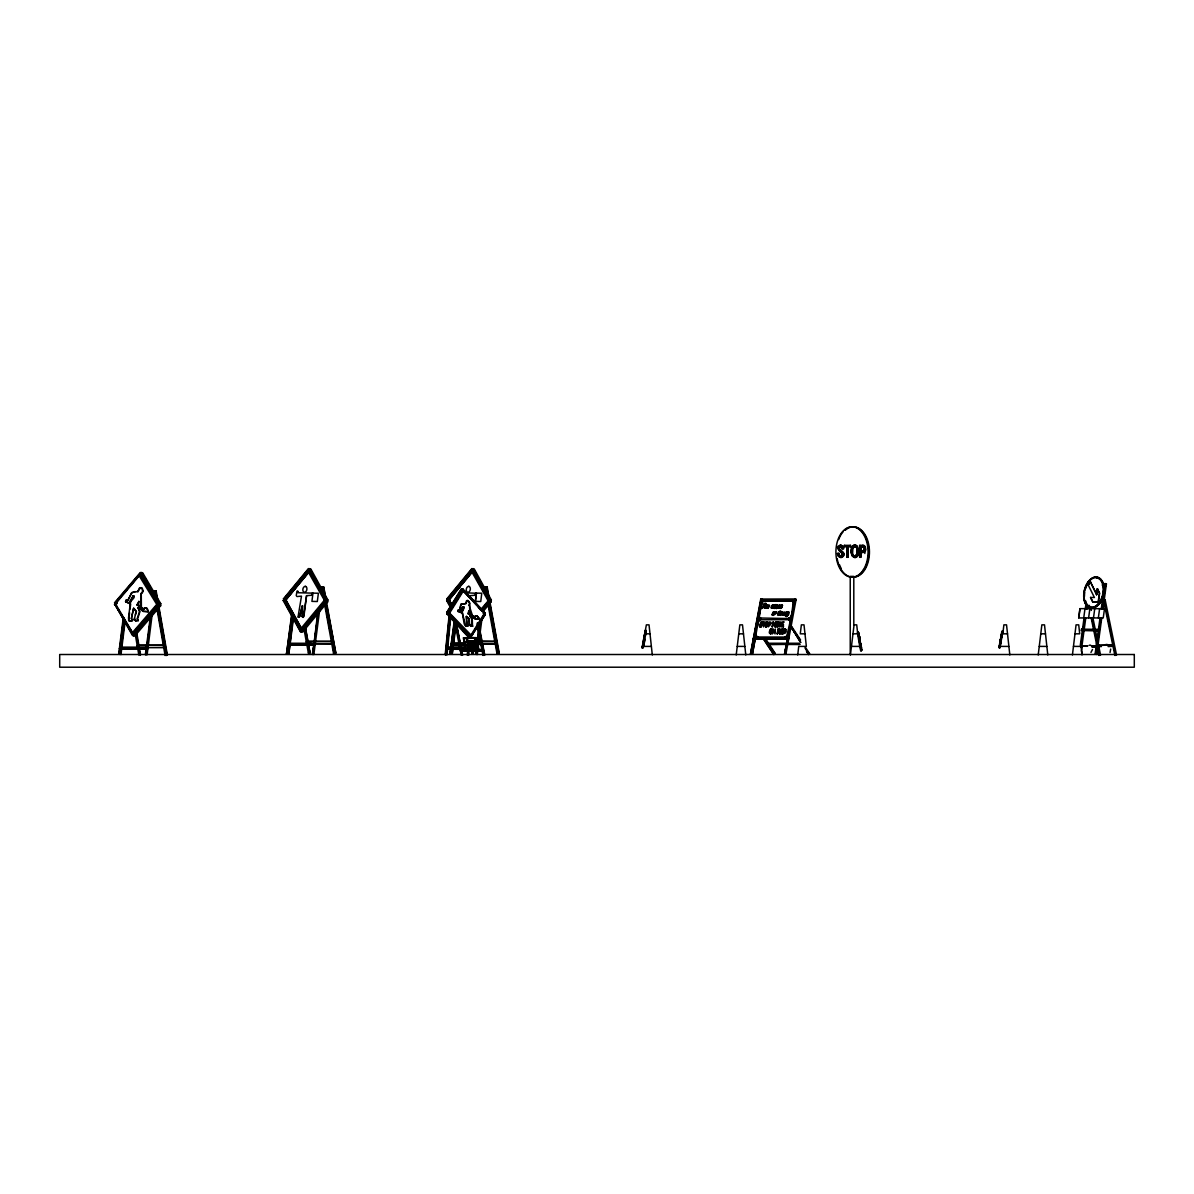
<?xml version="1.0" encoding="UTF-8"?>
<svg xmlns="http://www.w3.org/2000/svg" width="1194" height="1194" viewBox="0 0 1194 1194"><rect width="100%" height="100%" fill="white"/><g stroke="black" fill="none" stroke-linecap="round" stroke-linejoin="round"><path stroke-width="1.5" d="M769.473 633.313L769.548 630.954M781.264 607.567L781.563 607.074M782.936 614.373L783.562 614.447M776.458 608.477L777.697 606.88L777.085 605.642M142.564 590.911C140.728 584.373 145.056 592.12 141.265 593.791L141.399 607.209L143.026 608.806L140.967 607.104L140.743 598.582L140.832 593.702L142.996 591.015M754.369 637.521L761.22 599.761L795.741 599.761L795.562 600.657L761.056 600.657L762.026 599.716M754.205 637.268L754.354 636.611M772.294 629.716C773.249 633.417 770.817 627.178 772.13 629.328M790.07 621.97L786.801 635.999M468.914 605.254L469.72 603.104L468.287 600.836L466.839 600.657L467.854 600.448C472.391 603.895 466.884 610.716 472.137 615.611L474.57 616.999L477.122 616.014L479.212 618.94L474.839 618.85L469.675 615.895L475.137 618.716L479.212 618.94M785.936 631.283L785.189 628.984L785.906 629.537M475.212 595.179L475.585 593.224M471.108 640.745C473.57 642.596 472.242 641.357 471.123 641.476A1.716 1.239 67.7 0 0 471.137 642.088C473.451 642.999 469.436 639.611 471.54 643.059M766.712 622.835L765.727 624.671M779.01 607.567L778.578 606.88L780.16 606.045M474.943 641.641C474.555 645.178 473.958 637.805 475.316 640.641M757.593 637.029C752.623 633.895 756.548 623.746 759.28 620.179M761.638 603.224L759.22 616.119M771.727 630.805L770.966 629.865L771.712 630.402M780.145 630.059L779.503 628.984L780.085 630.029M761.265 626.671L761.981 624.865L761.19 623.88M779.16 605.776L779.175 605.671M296.246 595.672L296.978 591.134M767.981 624.447L765.787 626.954L765.354 623.522M785.324 631.387L784.398 629.939L784.473 632.924M782.324 614.761L783.189 615.388L782.503 614.029M770.279 632.999L771.025 632.924L770.04 632.626M778.966 611.821C783.219 607.776 778.622 618.119 777.443 614.686M780.846 624.134L780.906 622.074L779.189 621.925C777.712 631.551 780.503 623.835 779.264 624.969M780.533 623.178L779.384 623.999L780.279 622.82M781.771 612.94L780.906 613.223L781.801 612.716M765.026 608.209C763.832 607.104 766.951 609.418 767.026 606.448M771.294 606.955L771.369 608.253L771.503 606.343M773.219 615.432L772.16 614.611M760.1 624.119L760.548 624.76L760.563 622.372M771.025 623.313L770.712 622.089L769.07 621.925L768.145 626.865L770.264 624.925M765.026 625.552L765.085 624.596M469.182 624.149L469.003 618.94L466.511 616.417L469.317 618.82L469.481 624.014L471.003 626.074L469.451 625.283L469.481 624.014M780.652 608.462L780.712 606.074M780.189 607.88L781.174 608.358M776.981 607.388C774.891 608.433 776.981 607.91 776.399 605.88M469.988 615.776L472.257 618.97L472.511 626.298L471.63 624.85L471.943 619.104L469.675 615.895M302.724 605.836L302.276 616.686L302.306 605.821L299.604 616.686L298.172 617.134M770.07 632.477L770.234 631.089M785.443 630.999L784.906 629.939L785.458 630.835M782.652 605.492L781.742 604.716M786.294 614.567L787.204 615.014M769.414 632.163L770.473 634.074M774.936 608.373C777.921 597.224 773.249 614.656 775.294 605.925M134.31 619.641L135.892 620.925L134.31 619.641L136.041 611.418L133.564 608.298L131.37 618.701L132.743 619.611L132.459 620.701L129.549 620.999L131.743 621.029M134.743 619.746L134.385 618.164M771.13 632.716L771.712 631.044M782.383 612.656L782.16 611.835M766.936 625.447L766.652 622.82M133.877 634.133L134.146 635.342L132.892 635.193L114.714 604.045L138.653 575.344L140.101 574.971L157.16 603.149L157.101 605.283L132.773 633.402L114.833 604.074L118.907 610.403M133.221 633.357L134.937 633.223L158.742 604.731L141.832 575.687L140.011 575.657M771.04 623.208L770.787 624.029M642.327 646.775L642.342 647.999L642.805 647.044M642.491 648.029L642.626 646.82M999.184 646.715L999.318 647.506M999.841 646.7L999.408 647.864L999.274 647.044M999.468 646.76L999.453 647.864M1002.154 632.044L1002.214 631.208M1002.423 632.089L1002.408 630.895L1001.751 633.507M769.996 624.134L769.503 622.865L770.055 624.163M457.959 611.447L458.481 609.925L457.959 611.447L462.362 613.119L464.197 623.88L465.779 626.343L468.063 625.91L466.764 624.581L466.197 616.537M468.063 625.059L467.078 624.447L466.511 616.417M476.003 637.805L476.899 638.148L478.869 649.805L465.257 649.685L463.376 637.82L476.167 637.835L477.675 644.73M463.869 638.327C462.66 639.76 473.481 636.312 475.481 638.193M476.466 637.641L463.645 637.745L465.496 649.999M464.033 639.044L466.212 649.312L477.988 649.506L476.302 638.238L463.944 638.268M478.481 648.491C478.615 651.64 464.182 651.282 465.75 648.491M285.366 600.567L285.635 598.821L308.753 571.553M324.32 600.298L301.246 628.193L285.859 599.881L308.559 572.463M324.365 600.821L324.455 600.403M325.096 600.642L302.052 628.969M448.765 600.119L449.063 599.03M449.377 600.134L451.272 603.761L448.66 598.985L446.646 600.537L450.929 608.328M488.51 600.866L488.212 599.597L488.227 601.731M140.429 587.836L137.967 591.463L139.176 588.269L141.31 587.732L139.996 587.732M448.72 613.015L462.451 591.03L463.72 590.821L484.898 613.388L471.436 635.566L469.018 635.85L448.108 613.492L461.466 591.433L463.541 591.403L484.346 613.388L471.018 635.029L449.616 613.089L463.123 591.343M448.183 612.671L449.228 612.119L449.556 614.059L470.54 635.79M445.183 654.67L449.034 616.134M449.765 608.791L450.631 603.283L450.093 608.791M445.511 654.67L449.362 616.134M446.049 654.864L449.78 616.223M450.616 608.985L451.063 603.373L452.481 603.537M447.317 647.432L448.048 640.088M448.407 636.417L449.138 629.074M449.511 625.402L450.242 618.059M447.004 654.864L450.66 618.164M467.272 655.118L467.809 649.611M467.66 653.178L468.018 649.506M467.69 655.207L468.361 649.506M468.093 653.282L468.451 649.611M468.66 655.207L469.212 649.7M761.802 625.716L761.921 624.94M864.814 553.494L864.934 552.3M466.899 639.85L466.242 642.103L468.018 643.014A1.552 1.119 67.7 0 0 468.496 642.432L466.72 642.521L466.72 640.014M466.257 601.075L466.302 603.403L461.779 604.209L465.988 603.537L467.152 600.522M768.055 624.014L767.264 621.865L765.578 623.149M759.951 618.014L788.294 618.537A3.642 2.492 -69.5 0 0 791.532 615L793.294 602.343M453.869 647.745L446.078 647.611L464.556 647.252M446.138 647.163L446.75 649.297L446.496 647.715M769.608 605.477L768.026 608.343L768.906 605.985M129.982 621.089L128.683 620.567L128.549 617.776L130.221 603.851L125.579 601.657C125.34 597.806 130.773 602.373 126.325 599.851M128.683 620.567L129.609 612.656M130.027 609.179L130.653 603.955L125.579 601.657M645.267 630.745L646.372 624.85L649.029 624.85L652.312 654.969M736.205 654.969L739.847 624.85L742.504 624.85L745.787 654.969M797.711 654.969L798.741 646.402L806.353 646.402L804.01 624.85L801.353 624.85L800.264 633.82L804.98 633.82M850.412 654.969L854.068 624.85L856.725 624.85L857.695 633.82L852.979 633.82M1038.213 654.969L1041.855 624.85L1044.511 624.85L1047.795 654.969M1072.421 654.969L1076.063 624.85L1078.719 624.85L1079.704 633.82L1074.973 633.82M642.268 647.088L642.506 645.402M642.417 647.118L642.76 643.596M642.566 647.133L642.79 645.447M645.223 632.939L645.402 631.566M999.124 647.014L999.348 645.387M999.632 645.432L999.408 647.073L999.871 645.297M1000.124 642.178L1002.214 631.73M1002.273 633.417L1002.348 631.76M118.669 654.267L123.221 618.044M119.087 654.267L123.639 618.044M119.639 654.416L124.176 618.193M120.43 654.416L124.743 619.999M120.982 654.566L125.071 621.955M145.37 654.625L150.175 618.238M145.922 654.775L151.041 614.611M153.533 594.687L153.996 591.075L153.205 591.06M146.175 654.625L151.175 614.761M147.131 654.775L152.354 613.104M154.638 594.985L155.086 591.373L156.16 590.955L157.772 600.119M303.395 617.313L306.56 595.672L311.664 595.239M459.63 609.716C462.973 594.91 458.944 614.507 459.929 609.582M475.346 601.373L476.406 593.105L481.749 593.224L480.764 601.522L475.346 601.373L476.481 593.119M474.033 642.521L472.869 642.342L473.555 641.178M287.605 654.297L286.47 653.999L291.933 612.328M291.843 615.955L286.47 653.999M292.426 616.104L287.441 654.148L288.769 654.297L293.515 618.074M293.187 616.104L288.769 654.297M317.529 614.358L312.694 654.506L318.41 610.731M314.783 639.865L312.306 654.208L313.858 654.506L319.783 609.209M315.261 636.238L318.35 612.686M322.156 591.105L322.634 587.478L323.768 587.06L325.768 598.06M451.033 654.297L449.899 653.999L454.407 619.582M449.899 653.999L454.571 621.387L461.287 655.327M456.004 625.313L452.198 654.297L450.869 654.148L454.899 623.358M452.944 639.805L453.407 636.178M455.421 625.163L452.198 654.297M475.555 654.357L476.018 650.73M477.451 639.865L478.63 630.805M479.107 627.178L479.585 623.552M477.764 650.879L477.287 654.506L475.749 654.208L476.212 650.581M477.645 639.715L479.779 623.402M476.615 650.581L475.749 654.208M477.331 645.148L480.421 621.596M476.316 654.357L476.794 650.73M478.212 639.865L480.824 619.94M478.227 647.252L482.033 618.268M485.585 591.105L486.062 587.478L487.197 587.06L489.197 598.06M119.445 648.596L147.399 648.073L148.101 647.178L147.877 648.79L119.445 648.596L146.056 648.805M147.399 648.073L120.087 648.193L120.221 647.133L148.101 647.178M120.564 648.909L120.221 647.133M1078.689 617.895L1079.943 608.641L1104.495 608.671L1103.241 617.94L1078.854 617.94L1079.943 608.641M643.551 642.088L645.208 631.357L643.059 644.67L644.193 639.477L643.432 642.879M644.76 633.089L643.775 640.327M999.721 644.656L1002.035 633.462M1081.376 630.387L1099.331 630.596L1081.376 630.387L1081.54 629.178L1099.495 629.387L1098.555 629.178M1085.436 600.672L1086.212 602.089M1080.316 645.208L1084.033 618.044M1085.271 608.985L1086.018 603.552M1080.839 647.014L1084.794 618.044M1086.033 608.985L1086.764 603.552M1081.092 647.029L1081.257 645.835L1087.913 645.835M1081.764 647.223L1085.734 618.253M1086.958 609.194L1087.465 605.567M1095.077 654.267L1100.017 618.044M1101.256 608.985L1103.48 592.687M1095.838 654.267L1100.778 618.044M1102.017 608.985L1105.48 583.627L1104.719 583.627L1106.42 583.836L1102.957 609.194M1096.51 650.849L1099.48 629.119M1099.972 625.492L1100.958 618.253M1102.196 609.194L1103.39 600.88L1102.45 600.672M1103.928 596.522L1104.42 592.896M1105.166 587.463L1106.42 583.836M1096.764 654.476L1101.719 618.253M287.739 644.7L314.604 644.193L315.335 643.297L315.112 644.909L287.739 644.7L313.365 644.909M287.829 644.148L288.56 643.253L315.335 643.297M288.903 645.014L288.56 643.253M464.57 644.969L451.183 644.7L465.227 644.088M451.257 644.148L451.989 643.253L464.212 643.193M452.332 645.014L452.571 643.402L464.794 643.357M642.73 645.715L643.059 643.656M644.969 634.745L645.282 632.686M645.76 634.88L646.029 633.089M784.04 613.358L783.936 612.686M999.438 645.655L999.602 643.656M999.587 645.685L999.885 643.7M1002.035 633.118L1001.811 635.104M1002.02 635.148L1002.184 633.148M1002.064 634.969L1002.318 633.163M1096.48 594.582L1097.331 588.717L1099.644 593.194L1098.376 601.97L1092.674 601.851L1090.555 597.433L1094.42 597.522L1088.212 584.941L1090.48 582.045L1096.674 594.627L1090.48 582.045M1096.674 594.627L1097.525 588.761M1092.674 601.851L1098.181 601.925L1099.45 593.149L1097.331 588.717M127.997 600.642L131.594 592.612L137.967 591.463M148.22 611.731L147.399 608.821L145.116 607.94L146.772 607.94L148.22 611.731L143.011 611.313L137.937 607.477L139.489 611.641L137.056 619.074L138.265 620.343L135.474 620.82M459.944 591.806L460.108 591.552M772.637 606.925L772.399 605.821M773.563 613.985L773.831 612.731M469.675 640.805L468.749 643.133L468.705 640.775L469.555 640.656L470.406 640.671L470.466 643.029L470.406 640.671M858.396 632.492L858.859 633.447M861.426 650.193L860.964 649.223M642.715 643.79L644.909 633.118M642.865 643.805L644.193 636.939M643.014 643.835L643.387 641.551M999.93 641.626L999.706 643.85L1000.214 641.671M1001.691 637.178L1001.915 634.954L1000.214 643.7M793.488 604.164L793.458 604.403A3.642 2.492 -69.5 0 0 791.592 600.895L764.444 600.851L762.727 601.657M474.317 642.208L473.346 642.865M1000.035 641.745L1000.856 637.193M1000.184 641.76L1001.408 635.089M1001.079 639.581L999.945 647.939L1002.945 631.089L1000.632 641.581M1110.047 652.521L1110.674 649.073M999.647 644.715L1001.079 637.253L1000.348 640.536M133.564 608.298L131.37 618.701M470.854 641.238L470.764 642.73L471.884 642.715M772.249 631.387L772.07 632.148M474.57 616.999L475.346 616.194M643.626 639.268L644.044 636.909M644.253 639.103L643.417 643.476M645.044 639.238L643.835 645.447M1082.182 647.193L1081.466 651.103L1082.301 652.79M133.997 608.403L136.474 611.522L135.4 614.895M755.459 637.79L752.384 654.267L751.354 654.267L750.504 653.939L760.757 599.045L796.129 599.358L785.876 654.267L784.562 654.148L794.905 599.045L784.652 653.939L785.876 654.267M750.504 653.939L761.115 599.045L762.623 599.358M788.682 637.551L788.518 638.432L753.444 638.223L788.98 637.656M751.354 654.267L761.608 599.358L760.757 599.045M761.682 599.254L750.877 653.939M762.339 599.254L752.384 654.267M757.847 624.984L758.862 619.492M760.921 608.522L762.279 601.194M762.876 622.88L762.996 621.925L765.25 621.955L763.518 626.895L763.056 621.955M772.249 626.895L773.115 621.925L773.413 623.85L774.607 623.85L775.548 621.955L774.622 626.895L774.354 624.79L773.175 624.79L772.19 626.865L773.175 621.955M774.772 632.313L773.369 628.984L772.443 633.924L773.637 630.611L775.04 633.939L775.324 628.984M775.533 626.895L776.399 621.925L778.309 621.955L776.801 622.865L777.682 624.82L776.428 624.79L777.518 626.895L775.473 626.865L776.458 621.955M777.682 624.82L777.787 623.895M780.025 630.522L779.592 633.939L778.563 631.999L777.204 633.924L778.115 628.984L780.115 629.626M777.264 633.939L778.115 628.984M781.085 632.924L781.219 631.85L782.473 631.88L781.577 629.925L783.1 628.999L781.174 628.984L780.264 633.924L782.309 633.939C783.652 631.954 778.951 633.313 782.503 632.924M782.294 624.79L783.383 626.895L781.324 626.865L782.249 621.925L784.174 621.955L782.652 622.865L783.548 624.82L782.354 624.82M783.383 626.895L783.503 625.85M782.309 633.939L782.443 632.91M785.398 629.044L783.98 628.984L783.055 633.924L785.533 632.79M795.264 599.045L784.562 654.148M311.783 595.179L312.156 593.224M644.193 637.029L644.626 634.73M643.536 643.685L644.118 641.417M1000.706 637.253L1001.124 635.044M1000.363 643.73L1000.915 641.551M779.204 612.582L778.727 614.537M643.148 645.581L643.7 643.536M780.488 613.164L780.876 615.432L780.085 615.104M1001.109 635.223L1002.109 631.85M1001.393 635.268L1001.781 633.268M999.826 645.536L1000.229 643.536M999.975 645.566L1000.512 643.581M791.473 614.985L790.921 616.537M788.339 637.074L788.473 636.611M1000.93 637.223L1000.527 639.76M470.182 637.984L485.376 614.298L470.705 637.327L469.123 637.954L446.884 613.97L462.123 589.239L461.018 589.269L446.675 612.656L447.944 613.985L447.362 612.791L462.869 588.955L485.122 612.94L483.839 614.626L484.868 614.074M772.652 608.059L772.04 608.283M773.608 615.238L773.906 614.417M783.801 615.119L784.697 612.761M782.1 613.716L780.085 615.253M780.667 614.074L781.01 614.597M785.339 631.656L784.354 632.91M644.984 633.089L645.357 631.372M642.656 647.014L643.029 645.297M1001.467 633.462L1001.826 631.805M999.796 646.999L1000.154 645.342M470.361 614.432L468.197 613.865C469.003 604.776 471.988 621.581 468.839 611.164M469.152 611.029L468.197 613.865M462.451 611.432L461.436 611.298L462.421 607.194C467.451 604.552 458.227 618.492 463.988 607.283M772.772 613.97L773.145 613.104M299.709 616.388L302.306 605.821M785.831 631.805L785.712 632.372M777.578 607.045L777.339 607.761M285.978 599.791L308.336 572.657M487.749 601.045L487.704 600.209L487.764 601.283M131.31 620.925L132.743 619.611M645.014 631.641L645.476 630.074L645.745 630.76M645.312 631.686L645.775 630.119M642.7 646.7L642.208 647.984M642.7 647.999L642.999 646.76M1001.781 632.104L1002.497 631.268M999.259 647.835L999.557 646.641M782.309 606.597L781.577 607.895M779.384 613.238L778.667 612.985M772.279 613.806L773.443 612.015L774.682 612.194M138.265 620.343L137.489 619.179L139.922 611.746L137.937 607.477M137.832 620.238L138.026 621.059M772.772 607.895L773.473 606.059L773.16 606.88M762.265 622.164C761.294 621.492 762.578 622.596 760.921 623.746M769.742 630.581L770.414 629.387M781.727 606.88L781.757 605.537M777.712 613.925L779.16 611.776M772.055 632.417L771.817 632.82M786.04 612.223L786.831 611.806L786.055 612.746M780.443 613.268L780.085 614.029M787.04 613.612L787.324 613.015M767.712 625.432L767.503 625.91M767.22 605.94L767.638 604.851L766.667 604.776M773.802 605.015L773.802 605.224M773.831 604.925L772.533 604.88M773.742 613.567L773.951 613.044M778.249 606.522C778.801 609.447 777.354 607.85 779.219 608.119M766.667 607.358L766.921 606.731M766.832 604.791L765.921 605.239M768.981 604.791L766.757 608.343L768.339 605.91M775.354 604.761L774.428 604.776L773.07 608.343L775.264 605.671M774.339 613.089L774.697 612.343L773.906 614.223M762.19 608.343L764.145 603.418L765.921 603.418L764.264 604.328L764.653 606.268L762.25 608.373M765.861 603.403L765.563 604.358M774.399 608.373L775.175 606.343M776.249 612.716L776.533 611.776L775.622 612.88M784.622 613.119L784.324 613.925M788.413 612.059C786.921 610.97 790.98 613.373 787.353 615.865M787.712 615.328L788.965 611.85M469.391 641.238L468.749 643.133M777.757 613.806L777.981 613.089M135.086 591.552L132.012 592.717L128.176 599.433M765.294 606.268L765.041 606.97L766.026 605.045M765.727 606.567L765.772 606.477M474.734 641.476C476.704 643.626 477.63 640.984 474.809 640.939M778.413 605.985L778.876 605.373M779.876 630.984L779.592 633.939M126.012 601.761L126.743 599.955M775.816 612.806C773.816 617.432 773.533 612.223 776.607 611.806M784.234 611.835L782.652 613.403L783.13 612.626M771.339 632.342L770.742 633.089M787.159 615.328L786.622 615.208M786.771 613.015L787.861 611.85M143.773 608.955L145.549 608.044M144.205 609.059L143.37 608.94L144.161 608.059M765.235 606.239L765.667 605.462M473.675 640.984L473.451 642.73M772.518 604.955L771.757 605.94M1105.853 644.491L1107.331 644.491M775.264 613.447L776.01 612.731M643.267 647.73L646.267 630.865M772.578 605.731L771.936 606.836L773.025 605.91M760.787 623.164L761.891 623.298M136.907 604.836L139.28 605.865L136.907 604.836L139.071 601.448M137.34 604.94L138.489 602.612M129.758 601.477L133.116 595.866C137.534 596.821 127.639 602.701 130.952 601.94M130.191 601.582L133.549 595.955L130.519 601.836M475.913 647.566C474.824 644.059 477.555 645.864 475.481 647.849M1090.958 652.431L1092.51 649.476M772.727 612.776L772.787 612.686M780.816 624.328L779.906 626.865M761.802 602.746L762.563 601.821M780.966 605.597L781.801 604.746L781.145 605.358M776.652 605.388L777.458 604.746M446.675 612.656L461.824 588.926M451.228 609.134L454.093 604.462M456.959 599.791L462.69 590.433L461.705 589.403M485.092 613.985L470.302 637.506L468.899 636.641M780.846 607.552L781.622 607.089M780.816 612.597L782.339 612.283M462.869 588.955L461.227 590.597L462.063 589.299L478.137 606.612M447.481 613.492L469.943 637.626L447.481 613.492L448.123 612.492L447.362 612.791M447.884 613.328L446.884 613.97M469.72 637.492L469.958 636.671M774.518 605.985L775.204 605.656M765.921 606.059L766.1 605.925M783.383 613.104L784.145 613.268M470.69 641.088L471.705 640.641M787.01 615.447L786.07 615.417M1089.241 645.223L1090.629 645.163M787.025 615.522L785.518 616.134L786.637 616.522M478.331 649.312L477.481 649.685M779.279 630.954L778.533 629.88L779.1 631.074M799.413 644.506L766.906 644.282L767.623 643.253L799.055 643.253M767.115 644.581L799.01 643.924M766.906 625.656L765.727 625.552M773.025 612.447L773.712 611.821M449.063 598.821L471.421 572.03M449.645 599.298L471.764 572.657M800.517 642.447L791.025 626.731L799.995 640.312M800.562 639.954L791.592 626.387L790.547 627.372M765.324 638.447L775.294 653.521L773.652 654.506L762.697 637.924M775.294 653.521L773.966 654.506L762.996 637.924M805.547 647.491L809.532 653.521L808.383 653.879L804.98 647.849M808.965 653.879L808.487 654.506L806.487 651.491M809.532 653.521L808.786 654.506L806.801 651.491M1090.674 582.09L1088.212 584.941M766.399 623.044L767.414 623.656L766.832 622.82M777.085 607.985L776.458 608.433M285.605 600.836L283.441 598.836L308.41 568.598L309.574 568.866M283.665 599.239L308.634 569.001L309.873 569.15L308.768 570.448L325.917 601.582L327.947 600.045L310.783 568.896L309.604 568.642L327.022 600.298L325.917 601.582M284.247 599.373L309.216 569.12L310.574 570.583M285.023 600.701L296.366 586.955M300.918 581.448L309.992 570.463M449.034 600.836L446.869 598.836L471.839 568.598L473.003 568.866M447.093 599.239L472.063 569.001L473.302 569.15L472.197 570.448L489.346 601.582L491.376 600.045L474.212 568.896L473.033 568.642L490.45 600.298L489.346 601.582M447.675 599.373L472.645 569.12L474.003 570.583M453.705 592.224L458.257 586.732M461.66 582.612L463.929 579.851M448.451 600.701L459.794 586.955M462.078 584.209L473.421 570.463M301.933 631.447L301.172 630.119L326.753 600.06L327.753 601.791L302.754 631.984L301.575 631.716L326.35 601.134L301.351 631.313M302.44 628.731L324.455 602.06M301.575 631.716L326.574 601.522L327.753 601.791M449.302 598.672L472.182 571.553M480.555 609.85L487.645 601.463M481.645 609.537L490.182 600.06L491.182 601.791L483.227 611.403M482.063 609.074L488.003 602.089M481.824 610.731L490.361 601.269L482.406 610.865M482.048 611.134L490.003 601.522L491.182 601.791M771.354 633.521L770.772 634.014M115.385 603.254L114.579 602.731L140.325 572.493L141.444 572.747L137.608 577.135M114.833 603.119L140.564 572.881L141.802 573.045L159.996 604.179L158.862 605.477L157.041 602.358M120.385 597.493L115.699 603L114.579 602.731M123.892 593.373L127.4 589.254M130.594 585.388L134.429 581M776.772 605.224L777.518 604.761M136.832 629.895L139.176 627.149L136.877 629.865M146.205 618.91L143.862 621.656L146.19 618.97M150.892 613.418L153.235 610.686M150.847 613.522L153.175 610.791M159.906 605.149L133.818 635.611L134.937 635.865L160.712 605.686L159.1 603.821L159.906 605.149L133.818 635.611M283.217 600.537L284.127 600.284L301.53 631.954L300.366 631.686L283.217 600.537L284.381 600.791M284.127 600.284L285.814 599.119M326.44 600.164L327.947 600.045M300.366 631.686L302.963 630.268M489.868 600.164L491.376 600.045M299.455 616.955L298.843 617.388M790.398 617.313L788.174 618.492L789.04 618.298M467.063 640.208L466.705 641.103A2.134 1.537 67.7 0 0 466.809 641.924L467.63 642.73M158.862 605.477L160.891 603.925L142.698 572.792L141.579 572.538L159.996 604.179M155.22 599.254L140.653 574.344L141.802 573.045M159.444 604.06L160.891 603.925M130.042 629.611L133.668 635.835L132.549 635.581L114.714 604.045M785.98 612.85L784.219 615.403L786.174 612.074M777.518 604.731L777.667 605.806M301.992 628.074L301.769 628.253M761.071 621.895L762.16 622.074M770.727 629.999L771.622 630.283M771.16 628.925L770.354 629.357L771.846 629.059M139.101 575.896L115.49 603.851L132.549 632.492L156.742 604.403L139.176 575.836L141.25 576.224L150.563 591.731M761.145 626.82L759.817 626.835L759.951 625.492M842.083 557.016C848.576 552.434 832.934 547.807 841.531 546.688M785.682 616.298L787.219 616.119L785.846 616.462M760.13 625.731L761.115 625.835M779.324 607.268L779.085 608.224M786.652 636.163L784.891 636.999M473.361 640.984L473.6 642.775M778.503 607.253L778.951 607.537M855.68 555.822L857.068 553.374L856.949 548.777A3.776 2.418 -90 0 0 855.382 546.643M787.458 638.059L786.95 638.372M473.123 640.73L472.615 642.447L473.779 643.073M854.053 546.792L852.62 549.195L852.62 553.419A4.045 2.582 -90 0 0 853.561 555.434L854.486 556.061M471.645 642.82L472.078 641.312L470.943 640.82M475.675 647.805C473.66 648.043 474.63 641.73 475.182 647.7M759.384 620.014L759.966 619.686M776.787 608.328L775.772 608.313M467.615 642.775L468.242 642.536A1.552 1.119 67.7 0 1 467.764 643.118L466.555 642.029A2.134 1.537 67.7 0 1 466.466 641.208L467.242 640.118L468.943 640.671L469.287 643.029M863.934 552.165L864.799 551.374A3.582 2.284 -90 0 0 865.381 549.538L864.143 545.673M303.186 617.432L302.216 616.671M789.04 619.686L759.787 619.79M766.608 621.955L767.817 622.268M472.884 640.835L473.719 641.521M839.964 546.673C836.472 550.509 848.397 552.001 842.457 557.016L841.382 557.374M460.809 650.521L483.898 650.596L460.496 651.133L460.645 649.7L483.242 649.551L483.406 650.372L460.809 650.521L460.645 649.7M460.496 651.133L483.898 650.596M477.63 649.79L483.242 649.551M855.188 556.061L857.232 554.195L857.322 548.777A3.776 2.418 -90 0 0 855.755 546.643L854.665 546.494M839.979 545.255L838.039 548.434L839.695 551.389M854.531 546.568L852.486 548.33L852.232 553.419A4.045 2.582 -90 0 0 853.188 555.434L855.023 556.135M308.455 572.448L309.186 572.672L308.231 572.627M301.589 629.178L302.007 629.089M140.623 576.105L138.653 575.344M841.113 556.001L842.412 553.523L840.203 551.777M461.466 591.433L463.287 590.642M462.451 591.09L463.571 590.746M462.735 591.224L463.854 590.926M462.033 591.821L463.973 591.045M462.571 591.821L463.541 591.403M448.093 612.97L449.108 612.403M448.078 613.134L449.69 612.612L448.108 613.492M462.421 607.194L461.436 611.298M463.257 606.821L463.705 606.851M448.138 613.671L449.616 613.089M448.198 613.85L449.675 613.268M448.272 614.014L449.854 613.567M448.466 614.328L449.451 613.91M448.586 614.462L449.556 614.059M469.973 609.03L469.227 605.119M462.362 613.119L465.779 626.343M472.137 615.611L475.227 616.895M484.525 612.567L483.66 613.119M475.033 616.328L476.122 616.104M483.137 613.313L484.63 612.716M475.809 616.223L477.122 616.014M483.749 613.283L484.719 612.865M483.824 613.447L484.794 613.044M483.913 613.806L484.854 613.209L462.69 589.254M483.943 613.985L484.913 613.567M476.809 616.149L478.242 616.776M483.928 614.328L484.913 613.746M483.764 614.761L484.734 614.358M478.898 619.074L479.092 618.089M468.063 625.91L467.749 625.193M469.317 635.372L470.302 634.954M469.018 635.85L470.123 635.551M469.287 636.059L470.391 635.73M469.57 636.208L471.526 635.447M469.854 636.253L471.346 635.671M462.69 590.433L461.018 589.269M484.316 613.283L485.122 612.94M484.555 614.626L485.376 614.298M463.675 638.581L464.645 638.014M466.988 640.223L468.182 640.775L467.317 639.835M475.376 638.178L476.764 637.835M476.003 638.491C477.869 637.178 474.794 639.059 476.764 639.044M468.541 647.7C467.794 645.103 467.764 649.297 470.033 647.715L467.735 648.491L467.003 644.462L469.332 644.297L469.063 645.088L469.332 644.297M469.138 646.148L467.645 645.088L469.257 646.76L469.511 645.984M471.152 645.596C472.018 654.879 468.048 639.924 471.69 645.447M469.914 644.447L470.884 644.297M471.272 645.76C474.69 650.805 471.734 635.686 472.645 648.402M472.928 644.297L472.018 644.447M473.645 644.462L475.749 644.432L476.809 645.864A2.388 1.716 67.7 0 1 476.958 647.058L476.839 647.685A1.567 1.119 67.7 0 1 476.361 648.223L474.376 648.476L473.645 644.462L475.57 644.715L476.54 646.447A2.373 1.701 67.7 0 1 476.585 647.208L476.466 647.835A1.567 1.119 67.7 0 1 475.988 648.387L474.376 648.476M466.033 649.118L465.212 649.551L466.317 649.387M467.735 648.491L467.376 644.297M468.167 647.849L470.033 647.715M471.824 646.312L472.451 646.551M470.645 648.476L471.555 648.327M472.69 648.476L473.66 648.327M165.13 647.655L137.847 647.685L137.385 645.312L163.444 645.044M314.843 643.626L333.156 643.76L306.948 643.79L306.47 641.417L331.425 641.163M306.948 643.79L307.604 640.984M306.47 641.417L333.365 641.715M478.481 641.581L496.794 641.715L496.017 643.984L477.704 643.85M154.414 591.164L153.325 591.224L156.16 590.955M320.499 587.03L322.798 587.269M487.197 587.06L484.898 587.478L486.062 587.478L487.406 594.806M303.992 629.148L308.35 652.969L309.873 652.566L308.53 645.223M308.35 652.969L310.082 652.775L305.38 627.104M324.499 603.97L333.544 653.476L334.872 653.267M333.544 653.476L335.827 653.058L326.44 601.731M471.108 649.312L471.779 652.969L473.302 652.566M471.779 652.969L473.511 652.775L472.734 652.775M487.928 603.97L496.973 653.476L499.256 653.058L489.868 601.731M496.973 653.476L499.256 653.058M1103.45 599.985L1105.122 599.672L1116.554 655.118M1105.122 599.672L1104.211 599.985L1115.629 655.431M1097.838 645.387L1113.733 645.073L1097.838 645.387L1098.077 646.566L1101.405 646.566M1098.077 646.566L1098.764 645.073M1113.972 646.252L1108.062 646.566M863.307 552.374L865.172 551.374A3.582 2.284 -90 0 0 865.754 549.538L865.292 546.509L863.635 545.464M855.143 557.449L856.501 556.747A4.91 3.134 -90 0 0 857.576 555.255L858.277 550.464L856.964 546.359A5.477 3.507 -90 0 0 855.665 545.33L855.173 545.195M779.563 604.716L780.249 605.089M460.914 604.448L462.078 604.089M309.589 571.911L308.321 571.642M308.53 572.419L324.38 600.224M473.108 641.088L474.272 641.402M471.511 643.178L472.376 642.671L471.093 643.059M475.048 641.074L475.854 643.133M861.396 648.103L858.501 633.178M860.158 642.521L858.979 634.999L859.531 636.775M859.874 641.596C863.859 671.789 854.919 619.761 858.367 635.059M860.546 644.312C861.874 655.387 857.023 624.343 860.829 646.969M862.575 551.031L864.277 549.762L863.501 546.867M840.606 557.494L841.77 557.374M854.65 556.135L855.576 556.061M772.324 615.358L772.085 614.761M854.143 546.568L855.038 546.494M855.038 545.136L853.889 545.24A5.239 3.343 -90 0 0 852.023 546.822A5.403 3.448 -90 0 0 851.262 548.822A8.119 5.194 -90 0 0 851.113 553.001L852.337 556.225L855.038 557.494M840.994 557.494L838.248 556.419L837.367 553.449L838.695 553.315L839.77 555.717M762.548 599.582L761.697 599.94M840.561 556.076C847.994 553.867 829.979 546.792 841.516 545.255M467.944 640.879L467.123 639.82M841.457 546.867L842.233 548.822L843.591 548.718L842.785 546.106L840.337 545.151M769.324 624.223L770.175 623.925M854.65 557.494L855.516 557.449A5.895 3.761 -90 0 0 856.889 556.747A4.91 3.134 -90 0 0 857.949 555.255L858.65 550.464L857.337 546.359A5.477 3.507 -90 0 0 856.038 545.33L854.665 545.136M296.933 596.537L301.485 596.149L298.052 616.91M862.561 552.434L863.695 552.374M475.093 595.239L470.063 595.687M472.063 571.523L472.794 571.762M472.123 572.389L487.809 600.224M138.4 591.552L137.101 591.493M460.242 649.894L465.451 649.864M288.411 644.312L314.604 644.193M451.839 644.312L465.809 644.238M451.183 644.7L465.153 644.641M862.859 545.345L859.605 545.345L859.605 557.285L860.993 557.285L860.993 552.434M862.934 546.762L860.605 546.762L860.605 551.031C864.411 553.494 866.68 546.494 862.561 546.762M842.233 548.822L842.083 547.121L840.382 546.539M843.591 548.718L841.83 545.568M862.949 552.434L860.605 552.434L860.605 557.285M837.367 553.449L840.039 557.374M838.695 553.315L838.949 555.314L840.337 555.986M1102.137 585.075L1105.54 585.075L1104.599 584.866L1105.375 586.269M323.768 587.06L325.037 596.224M321.47 587.478L322.634 587.478L323.977 594.806M795.458 599.254L795.741 599.761M796.129 599.358L761.22 599.761M1099.823 602.089L1103.226 602.089L1102.286 601.88M452.063 603.716L451.093 603.716L449.302 600.313M791.592 626.387L790.712 626.387L799.681 639.954M791.025 626.731L800.816 642.447M781.577 629.925L782.921 629.939M645.282 633.82L649.999 633.82M738.758 633.82L743.489 633.82M1007.527 633.82L1002.811 633.82L1003.885 624.85L1006.542 624.85L1009.826 654.969M1040.765 633.82L1045.481 633.82M757.697 637.014L784.846 637.059A3.642 2.492 -69.5 0 0 788.085 633.521L788.025 633.507M753.996 638.432L788.518 638.432M474.406 643.133L474.585 639.775M766.906 644.282L800.174 644.282M467.003 644.462L468.958 644.462M467.645 645.088L469.436 644.939M474.302 645.073L475.63 645.014M1091.241 645.835L1097.167 646.044L1092.167 646.044M1087.182 646.044L1081.257 645.835M643.76 646.402L651.372 646.402M737.235 646.402L744.847 646.402M851.456 646.402L859.068 646.402M1001.273 646.402L1008.885 646.402M1039.243 646.402L1046.854 646.402M1073.451 646.402L1081.063 646.402L1082.003 654.969M467.958 646.76L469.63 646.611M1092.734 647.029L1097.002 647.238L1092.003 647.238M310.082 652.775L308.306 647.267M335.827 653.058L326.723 605.403M446.959 647.387L465.391 647.461M446.078 647.611L464.511 647.685M446.332 649.193L467.018 649.387M137.385 645.312L164.13 645.506L164.578 647.879M458.824 586.836L459.645 587.12M320.738 587.179L322.634 587.478M153.011 590.926L153.578 591.075M478.361 641.029L494.853 641.163M307.156 641.745L310.813 641.775M478.272 643.626L496.585 643.76M466.555 592.851L475.66 593.239M785.1 628.984L785.951 629.865M795.1 600.776L794.503 599.672M757.533 636.999L757.757 637.029A3.642 2.492 -69.5 0 1 755.892 633.521M470.705 626.208L472.824 626.178M143.011 611.313L147.787 611.626M862.471 545.345L864.008 545.464M839.949 555.986L840.949 556.076M791.637 600.851L792.831 601.492M860.68 646.999L859.128 634.969M312.067 593.119L297.933 592.731L297.978 591.657M471.749 571.642L473.018 571.911M450.765 604.373L448.869 601.104L450.66 604.343M297.739 591.045L297.918 591.403M306.56 595.672L303.933 616.253M1099.614 608.671L1098.361 617.94M1094.734 608.671L1093.495 617.94M1089.868 608.671L1088.615 617.94M1084.988 608.671L1083.734 617.94M468.675 586.358L469.182 586.478A2.97 2 -77.7 0 1 469.466 591.418A2.97 2 -77.7 0 1 466.257 590.015A2.97 2 -77.7 0 1 469.182 586.478M305.246 586.358L305.754 586.478A2.97 2 -77.7 0 1 306.037 591.418A2.97 2 -77.7 0 1 302.828 590.015A2.97 2 -77.7 0 1 305.754 586.478M1081.54 629.178L1082.48 629.387M450.302 603.283L451.168 603.477M446.869 598.836L448.034 599.104M446.646 600.537L447.81 600.791M283.441 598.836L284.605 599.104M1090.555 597.433L1092.868 601.895M139.28 574.896L141.593 575.404M138.952 575.06L141.832 575.687M138.788 575.195L140.161 575.508M133.116 595.866L134.071 596M157.16 603.149L158.608 603.642M157.31 603.522L158.668 603.836M157.369 603.731L158.727 604.045M157.384 603.955L158.757 604.268M157.399 604.179L158.742 604.731M157.339 604.642L158.698 604.955M157.28 604.865L158.638 605.179M157.205 605.089L158.563 605.403M157.101 605.283L158.459 605.612M156.981 605.477L158.339 605.791M156.847 605.656L158.22 605.97M115.236 602.761L116.728 602.91M115.117 602.955L116.49 603.268M141.086 608.97L143.444 611.418M115.027 603.164L117.042 603.627L114.937 603.388M114.908 604.731L116.43 605.418L115.072 605.089M114.982 604.925L116.34 605.239M134.549 632.596L132.28 632.268L134.325 632.775M133.429 633.059L134.937 633.223M131.758 632.88L134.638 633.507M131.862 633.029L134.474 633.596M132.28 633.342L133.967 633.73M142.504 574.478L141.131 573.016M160.712 605.686L159.354 605.03M114.37 604.418L115.49 604.686M135.146 634.163L133.444 635.327L128.907 627.537M792.04 600.94L792.577 601.239M484.928 587.179L486.062 587.478M152.728 593.03L153.847 593.328M153.996 591.075L155.086 591.373L156.056 596.866M142.593 608.701L143.802 609.03M854.516 557.434L852.71 556.225L851.501 553.001A8.119 5.194 -90 0 1 851.65 548.822A5.403 3.448 -90 0 1 852.949 546.091A5.239 3.343 -90 0 1 854.277 545.24M760.503 618.373L759.429 617.134M755.056 638.327L754.175 637.551M764.444 600.851L764.503 600.866A3.642 2.492 -69.5 0 0 761.324 604.418M764.951 607.045L764.936 607.895M788.518 619.447L789.443 620.044L788.682 619.507M788.413 619.432L788.249 619.402A3.642 2.492 -69.5 0 1 790.055 622.94M766.623 621.895L768.011 623.164M777.712 625.88L777.518 626.895M757.742 622.895L757.817 622.925A3.642 2.492 -69.5 0 1 761.115 619.417M760.309 624.626L761.279 625.238M765.518 626.82L766.429 626.969L765.488 626.746M759.309 626.029L760.832 626.954L759.727 626.76M756.16 636.133L757.757 637.029M458.168 610.059L460.063 610.522M458.272 611.313L462.675 613M140.877 587.627L142.101 588.075M138.37 607.582L141.519 609.074M461.168 591.045L461.466 591.672M471.272 642.835L470.884 642.193A1.716 1.239 67.7 0 1 470.884 641.566M475.525 640.805L475.794 643.029M478.331 607.492L480.883 610.164M483.689 613.134L484.674 614.149M471.152 646.282L471.869 647.327M462.272 589.418L465.988 593.418M468.451 596.09L477.107 605.418M471.973 647.461L472.615 648.387M472.854 648.014L471.749 646.447M767.623 643.253L767.578 643.924M471.227 645.461L470.705 644.715M806.651 650.506L808.651 653.521M765.056 638.805L775.025 653.879M764.444 638.447L774.399 653.521M764.473 638.805L774.443 653.879M477.928 616.91L478.779 618.223M153.354 596.373L155.205 599.463M141.579 572.538L159.772 603.671M120.728 613.522L122.534 616.641M118.221 609.358L127.31 624.94M489.6 599.925L490.361 601.269M326.171 599.925L326.932 601.269M473.033 568.642L490.45 600.298M309.604 568.642L327.022 600.298M285.441 601.104L300.754 628.686M447.556 600.284L450.989 606.507M446.974 600.149L450.407 606.388M462.078 628.566L463.794 631.686M285.232 598.985L302.38 630.148M283.545 600.149L300.694 631.298M789.771 620.671L790.07 621.746M470.287 608.895L472.436 615.477M859.158 634.641L858.232 632.208L858.561 633.507M858.65 633.148L859.202 634.909M860.934 647.7L861.322 649.491M861.173 649.521L860.396 646.014M860.635 647.76L861.023 649.551M859.008 634.671L859.59 636.82M860.531 645.805L860.964 647.969M860.232 645.864L860.665 648.029M482.839 649.745L483.092 650.984M1103.823 601.776L1114.883 655.431M1090.615 606.821L1091.346 610.403M1092.823 617.552L1100.569 655.118M1089.331 605.343L1090.062 608.925M1091.898 617.865L1099.644 655.431M1088.57 605.343L1089.301 608.925M1091.152 617.865L1098.883 655.431M495.555 641.611L496.017 643.984M332.111 641.611L332.589 643.984M478.481 623.029L484.794 655.058M478.137 623.029L484.466 655.058M477.734 623.208L483.973 655.416M477.093 623.208L483.421 655.237M477.376 626.954L483.003 655.416M456.347 623.104L462.66 655.133M456.123 622.925L462.451 654.954M455.795 622.925L462.257 655.327M455.705 623.104L462.033 655.133M451.795 607.283L451.093 603.716L452.944 603.164L451.839 603.537L452.153 605.164M859.576 636.626L860.023 638.924M859.277 636.686L859.725 639.074M858.874 636.492L860.561 645.984M859.799 643.656L860.247 646.044M452.645 603.164L452.959 604.791M859.874 638.954L860.964 646.178M859.501 641.253L860.113 643.685M859.799 643.745L858.934 638.835M486.794 587.06L488.465 596.224M490.152 605.403L498.868 653.058M489.077 603.97L498.137 653.476M489.495 609.268L491.167 618.432M491.838 622.104L492.51 625.775M493.182 629.432L494.853 638.596M495.525 642.268L497.197 651.431M476.943 642.357L477.51 645.506M474.018 644.297L474.749 648.327M472.391 644.297L473.287 648.476M472.272 649.312L472.943 652.969M470.287 644.297L471.182 648.476M325.32 602.149L334.708 653.476M325.723 607.433L326.395 611.104M327.066 614.776L327.738 618.432M328.41 622.104L330.081 631.268M330.753 634.939L331.425 638.596M333.096 647.775L333.768 651.431M305.186 626.895L307.858 641.566M305.112 628.731L309.515 652.969M304.948 628.939L307.306 641.775M159.056 607.462L167.399 655.118M155.742 590.955L157.354 600.119M158.638 607.462L166.981 655.118M157.981 607.865L166.324 655.536M157.623 609.492L164.041 646.163M164.682 649.834L165.324 653.491M157.086 609.701L165.115 655.536M136.743 632.82L140.594 654.819M136.206 633.029L140.056 655.028M136.594 636.492L138.191 645.655M138.832 649.327L139.474 652.999M135.325 634.865L138.847 655.028M860.889 643.835L861.262 646.118M858.561 636.551L858.964 638.939M861.217 645.924L861.546 648.073M860.904 645.984L861.247 648.133M858.59 634.536L858.919 636.686M858.426 634.566L858.605 636.745M861.486 647.805L861.575 649.596M861.187 647.864L861.426 649.626M858.396 633.044L858.65 634.805M858.098 633.104L858.337 634.865M861.665 649.237L861.65 650.521M858.337 632.119L858.471 633.372M858.173 632.148L858.158 633.432M138.638 601.343L138.847 605.761M470.108 640.671L470.212 643.133M860.993 546.762L860.993 551.031M859.979 545.345L859.979 557.285M853.8 624.746L853.8 576.389L850.232 576.389L850.232 654.506M850.277 545.345L850.277 546.762M848.143 546.762L848.143 557.285L846.755 557.285L846.755 546.762M847.755 557.285L847.755 546.762L850.665 546.762L850.665 545.345L844.233 545.345L844.233 546.762L847.128 546.762L847.128 557.285M844.621 545.345L844.621 546.762M1096.226 577.717A15.134 9.224 -77.2 0 1 1102.211 582.165M1103.241 585.269A15.134 9.224 -77.2 0 1 1103.659 588.866M1103.644 590.134A15.134 9.224 -77.2 0 1 1101.629 599.015M1101.092 600.164A15.134 9.224 -77.2 0 1 1096.868 605.567M1094.405 607.03A15.134 9.224 -77.2 0 1 1091.913 607.507M1087.525 605.448A15.134 9.224 -77.2 0 1 1085.928 603.06M1084.48 596.358A15.134 9.224 -77.2 0 1 1084.719 592.493M1085.6 588.642A15.134 9.224 -77.2 0 1 1087.047 585.06M1096.898 577.866A15.134 9.224 -77.2 0 1 1103.734 594.836A15.134 9.224 -77.2 0 1 1090.241 607.119M844.531 530.255A25.193 16.089 -90 0 1 868.187 545.27A25.193 16.089 -90 0 1 852.8 577.165M851.397 577.09A25.193 16.089 -90 0 1 837.173 558.673M838.681 539.554A25.193 16.089 -90 0 1 843.352 531.449M845.218 530.255A25.193 16.089 -90 0 1 868.874 545.27A25.193 16.089 -90 0 1 853.486 577.165M841.352 568.732A25.193 16.089 -90 0 1 839.486 564.732M761.279 618.537A3.642 2.492 -69.5 0 1 759.354 615M312.977 593.105L311.918 601.373L317.32 601.522L318.38 593.239L313.052 593.119M477.451 644.029L478.54 644.909L478.764 643.297L477.451 644.029M756.474 626.387C754.026 628.596 758.891 625.91 756.474 626.387M485.092 587.329L484.331 587.329C486.227 587.344 482.033 586.776 485.018 587.329M787.861 638.73L753.339 638.73L788.712 639.044L787.861 638.73M1134.3 654.506L59.7 654.506L59.7 667.207L1134.3 667.207L1134.3 654.506M861.59 650.461L861.277 649.163L861.501 650.551M1099.167 603.627A15.761 9.612 -77.2 0 0 1098.57 577.612A15.761 9.612 -77.2 0 0 1083.883 596.463A15.761 9.612 -77.2 0 0 1099.167 603.627M1098.764 603.134A15.134 9.224 -77.2 0 0 1098.181 578.165A15.134 9.224 -77.2 0 0 1084.077 596.269A15.134 9.224 -77.2 0 0 1098.764 603.134M1098.973 603.582A15.761 9.612 -77.2 0 0 1098.361 577.568A15.761 9.612 -77.2 0 0 1083.689 596.418A15.761 9.612 -77.2 0 0 1098.973 603.582M863.456 569.657A25.193 16.089 -90 0 0 856.038 527.599A25.193 16.089 -90 0 0 836.487 558.673A25.193 16.089 -90 0 0 863.456 569.657"/></g></svg>
